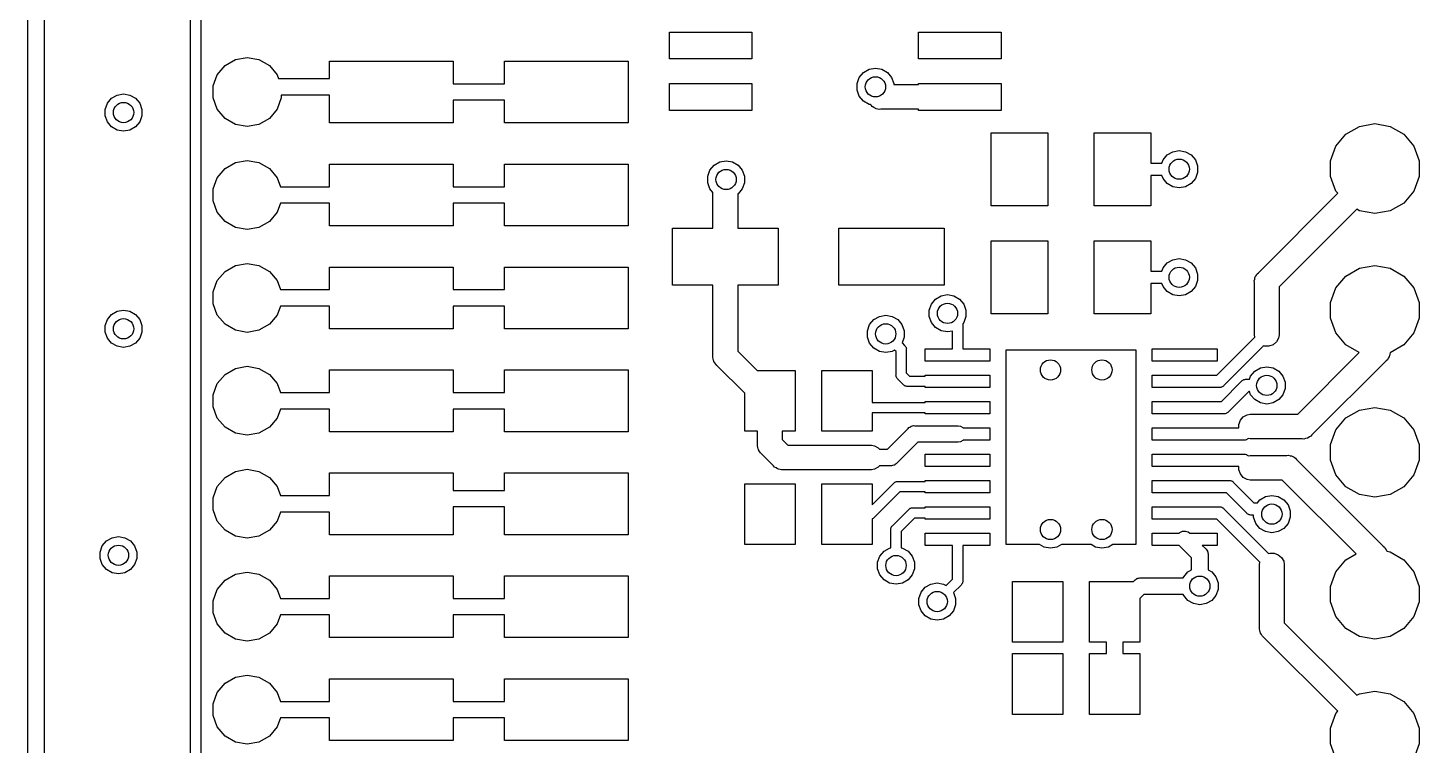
# Model space of a CAD drawing. Extents: x 109.3 to 187.7, y -145.2 to -64.7.
# Drawn here: x 148.81 to 183.12, y -112.23 to -94.53 of the extents above; entities that cross this region are included whole.
import ezdxf

# ---------------------------------------------------------------- set-up
doc = ezdxf.new("R2010")
doc.units = 0
doc.header["$MEASUREMENT"] = 0
doc.layers.add('BLACK', color=7, linetype='CONTINUOUS')

msp = doc.modelspace()

# ---------------------------------------------------------------- linework, layer by layer
at = {"layer": 'BLACK', "linetype": 'CONTINUOUS'}
for p, q in [((152.819, -121.715), (152.819, -85.3241)), ((153.073, -85.3712), (153.073, -121.762)), ((148.806, -116.451), (148.806, -91.6775)), ((149.212, -91.7528), (149.212, -116.092)), ((164.629, -95.2963), (164.629, -94.6359)), ((164.629, -94.6359), (166.661, -94.6359)), ((166.661, -94.6359), (166.661, -95.2963)), ((170.776, -95.2963), (170.776, -94.6359)), ((170.776, -94.6359), (172.808, -94.6359)), ((172.808, -94.6359), (172.808, -95.2963)), ((153.669, -95.4616), (153.925, -95.3138)), ((153.925, -95.3138), (154.216, -95.2625)), ((154.216, -95.2625), (154.507, -95.3138)), ((154.507, -95.3138), (154.763, -95.4616)), ((156.248, -95.7834), (156.248, -95.3516)), ((156.248, -95.3516), (159.296, -95.3516)), ((159.296, -95.3516), (159.296, -95.9104)), ((160.566, -95.9104), (160.566, -95.3516)), ((160.566, -95.3516), (163.614, -95.3516)), ((163.614, -95.3516), (163.614, -96.8756)), ((166.661, -95.2963), (164.629, -95.2963)), ((172.808, -95.2963), (170.776, -95.2963)), ((153.378, -95.9658), (153.479, -95.688)), ((153.479, -95.688), (153.669, -95.4616)), ((154.763, -95.4616), (154.953, -95.688)), ((154.953, -95.688), (154.988, -95.7834)), ((169.312, -95.7565), (169.414, -95.6341)), ((169.414, -95.6341), (169.553, -95.5542)), ((169.553, -95.5542), (169.71, -95.5264)), ((169.71, -95.5264), (169.867, -95.5542)), ((169.867, -95.5542), (170.006, -95.6341)), ((170.006, -95.6341), (170.109, -95.7565)), ((153.378, -96.2614), (153.378, -95.9658)), ((154.988, -95.7834), (156.248, -95.7834)), ((159.296, -95.9104), (160.566, -95.9104)), ((164.629, -96.5663), (164.629, -95.9059)), ((164.629, -95.9059), (166.661, -95.9059)), ((166.661, -95.9059), (166.661, -96.5663)), ((169.257, -95.9067), (169.312, -95.7565)), ((169.257, -96.0665), (169.257, -95.9067)), ((169.312, -96.2167), (169.257, -96.0665)), ((170.109, -95.7565), (170.163, -95.9067)), ((170.163, -95.9067), (170.163, -95.9313)), ((170.163, -95.9313), (170.776, -95.9313)), ((170.776, -95.9313), (170.776, -95.9059)), ((170.776, -95.9059), (172.808, -95.9059)), ((172.808, -95.9059), (172.808, -96.5663)), ((150.715, -96.5417), (150.77, -96.3915)), ((150.77, -96.3915), (150.872, -96.2691)), ((150.872, -96.2691), (151.011, -96.1892)), ((151.011, -96.1892), (151.168, -96.1614)), ((151.168, -96.1614), (151.325, -96.1892)), ((151.325, -96.1892), (151.464, -96.2691)), ((151.464, -96.2691), (151.567, -96.3915)), ((151.567, -96.3915), (151.621, -96.5417)), ((153.479, -96.5392), (153.378, -96.2614)), ((155.054, -96.2614), (154.953, -96.5392)), ((156.248, -96.1898), (155.054, -96.1898)), ((155.054, -96.1898), (155.054, -96.2614)), ((156.248, -96.8756), (156.248, -96.1898)), ((160.566, -96.3168), (159.296, -96.3168)), ((159.296, -96.3168), (159.296, -96.8756)), ((160.566, -96.8756), (160.566, -96.3168)), ((169.414, -96.3391), (169.312, -96.2167)), ((169.553, -96.419), (169.414, -96.3391)), ((169.591, -96.4258), (169.553, -96.419)), ((150.715, -96.7015), (150.715, -96.5417)), ((150.77, -96.8517), (150.715, -96.7015)), ((151.621, -96.7015), (151.567, -96.8517)), ((151.621, -96.5417), (151.621, -96.7015)), ((153.669, -96.7656), (153.479, -96.5392)), ((153.925, -96.9134), (153.669, -96.7656)), ((154.763, -96.7656), (154.507, -96.9134)), ((154.953, -96.5392), (154.763, -96.7656)), ((166.661, -96.5663), (164.629, -96.5663)), ((169.608, -96.4422), (169.591, -96.4258)), ((169.634, -96.4732), (169.608, -96.4422)), ((169.669, -96.4934), (169.634, -96.4732)), ((169.702, -96.5166), (169.669, -96.4934)), ((169.715, -96.5201), (169.702, -96.5166)), ((169.727, -96.5269), (169.715, -96.5201)), ((169.767, -96.5339), (169.727, -96.5269)), ((169.806, -96.5444), (169.767, -96.5339)), ((169.846, -96.5409), (169.806, -96.5444)), ((170.776, -96.5409), (169.846, -96.5409)), ((170.776, -96.5663), (170.776, -96.5409)), ((172.808, -96.5663), (170.776, -96.5663)), ((150.872, -96.9741), (150.77, -96.8517)), ((151.011, -97.054), (150.872, -96.9741)), ((151.168, -97.0818), (151.011, -97.054)), ((151.325, -97.054), (151.168, -97.0818)), ((151.464, -96.9741), (151.325, -97.054)), ((151.567, -96.8517), (151.464, -96.9741)), ((154.216, -96.9647), (153.925, -96.9134)), ((154.507, -96.9134), (154.216, -96.9647)), ((159.296, -96.8756), (156.248, -96.8756)), ((163.614, -96.8756), (160.566, -96.8756)), ((181.316, -97.154), (181.65, -96.9614)), ((181.65, -96.9614), (182.029, -96.8946)), ((182.029, -96.8946), (182.408, -96.9614)), ((182.408, -96.9614), (182.742, -97.154)), ((172.566, -98.9186), (172.566, -97.1186)), ((172.566, -97.1186), (173.966, -97.1186)), ((173.966, -97.1186), (173.966, -98.9186)), ((175.106, -98.9186), (175.106, -97.1186)), ((175.106, -97.1186), (176.506, -97.1186)), ((176.506, -97.1186), (176.506, -97.8662)), ((180.937, -97.811), (181.069, -97.4491)), ((181.069, -97.4491), (181.316, -97.154)), ((182.742, -97.154), (182.99, -97.4491)), ((182.99, -97.4491), (183.121, -97.811)), ((176.776, -97.8662), (176.805, -97.7885)), ((176.805, -97.7885), (176.907, -97.6661)), ((176.907, -97.6661), (177.046, -97.5862)), ((177.046, -97.5862), (177.203, -97.5584)), ((177.203, -97.5584), (177.36, -97.5862)), ((177.36, -97.5862), (177.499, -97.6661)), ((177.499, -97.6661), (177.602, -97.7885)), ((177.602, -97.7885), (177.656, -97.9387)), ((153.479, -98.228), (153.669, -98.0016)), ((153.669, -98.0016), (153.925, -97.8538)), ((153.925, -97.8538), (154.216, -97.8025)), ((154.216, -97.8025), (154.507, -97.8538)), ((154.507, -97.8538), (154.763, -98.0016)), ((154.763, -98.0016), (154.953, -98.228)), ((156.248, -98.4504), (156.248, -97.8916)), ((156.248, -97.8916), (159.296, -97.8916)), ((159.296, -97.8916), (159.296, -98.4504)), ((160.566, -98.4504), (160.566, -97.8916)), ((160.566, -97.8916), (163.614, -97.8916)), ((163.614, -97.8916), (163.614, -99.4156)), ((165.574, -98.1927), (165.629, -98.0425)), ((165.629, -98.0425), (165.731, -97.9201)), ((165.731, -97.9201), (165.87, -97.8402)), ((165.87, -97.8402), (166.027, -97.8124)), ((166.027, -97.8124), (166.184, -97.8402)), ((166.184, -97.8402), (166.323, -97.9201)), ((166.323, -97.9201), (166.426, -98.0425)), ((166.426, -98.0425), (166.48, -98.1927)), ((176.506, -97.8662), (176.776, -97.8662)), ((177.656, -98.0985), (177.602, -98.2487)), ((177.656, -97.9387), (177.656, -98.0985)), ((180.937, -98.1962), (180.937, -97.811)), ((183.121, -97.811), (183.121, -98.1962)), ((153.378, -98.5058), (153.479, -98.228)), ((154.953, -98.228), (155.034, -98.4504)), ((155.034, -98.4504), (156.248, -98.4504)), ((159.296, -98.4504), (160.566, -98.4504)), ((165.574, -98.3525), (165.574, -98.1927)), ((165.629, -98.5027), (165.574, -98.3525)), ((166.48, -98.3525), (166.426, -98.5027)), ((166.48, -98.1927), (166.48, -98.3525)), ((176.776, -98.171), (176.506, -98.171)), ((176.506, -98.171), (176.506, -98.9186)), ((176.805, -98.2487), (176.776, -98.171)), ((176.907, -98.3711), (176.805, -98.2487)), ((177.046, -98.451), (176.907, -98.3711)), ((177.203, -98.4788), (177.046, -98.451)), ((177.36, -98.451), (177.203, -98.4788)), ((177.499, -98.3711), (177.36, -98.451)), ((177.602, -98.2487), (177.499, -98.3711)), ((181.069, -98.5581), (180.937, -98.1962)), ((183.121, -98.1962), (182.99, -98.5581)), ((153.378, -98.8014), (153.378, -98.5058)), ((153.479, -99.0792), (153.378, -98.8014)), ((165.704, -98.593), (165.629, -98.5027)), ((165.704, -99.4776), (165.704, -98.593)), ((166.323, -98.6251), (166.314, -98.6303)), ((166.314, -98.6303), (166.314, -99.4776)), ((166.426, -98.5027), (166.323, -98.6251)), ((179.156, -100.573), (181.115, -98.6135)), ((181.115, -98.6135), (181.069, -98.5581)), ((182.99, -98.5581), (182.742, -98.8532)), ((153.669, -99.3056), (153.479, -99.0792)), ((154.953, -99.0792), (154.763, -99.3056)), ((155.034, -98.8568), (154.953, -99.0792)), ((156.248, -98.8568), (155.034, -98.8568)), ((156.248, -99.4156), (156.248, -98.8568)), ((160.566, -98.8568), (159.296, -98.8568)), ((159.296, -98.8568), (159.296, -99.4156)), ((160.566, -99.4156), (160.566, -98.8568)), ((173.966, -98.9186), (172.566, -98.9186)), ((176.506, -98.9186), (175.106, -98.9186)), ((181.583, -99.0074), (179.667, -100.924)), ((181.65, -99.0458), (181.583, -99.0074)), ((182.029, -99.1126), (181.65, -99.0458)), ((182.408, -99.0458), (182.029, -99.1126)), ((182.742, -98.8532), (182.408, -99.0458)), ((153.925, -99.4534), (153.669, -99.3056)), ((154.216, -99.5047), (153.925, -99.4534)), ((154.507, -99.4534), (154.216, -99.5047)), ((154.763, -99.3056), (154.507, -99.4534)), ((159.296, -99.4156), (156.248, -99.4156)), ((163.614, -99.4156), (160.566, -99.4156)), ((164.709, -100.878), (164.709, -99.4776)), ((164.709, -99.4776), (165.704, -99.4776)), ((166.314, -99.4776), (167.309, -99.4776)), ((167.309, -99.4776), (167.309, -100.878)), ((168.809, -100.878), (168.809, -99.4776)), ((168.809, -99.4776), (171.409, -99.4776)), ((171.409, -99.4776), (171.409, -100.878)), ((172.566, -101.586), (172.566, -99.7856)), ((172.566, -99.7856), (173.966, -99.7856)), ((173.966, -99.7856), (173.966, -101.586)), ((175.106, -101.586), (175.106, -99.7856)), ((175.106, -99.7856), (176.506, -99.7856)), ((176.506, -99.7856), (176.506, -100.533)), ((153.479, -100.768), (153.669, -100.542)), ((153.669, -100.542), (153.925, -100.394)), ((153.925, -100.394), (154.216, -100.342)), ((154.216, -100.342), (154.507, -100.394)), ((154.507, -100.394), (154.763, -100.542)), ((154.763, -100.542), (154.953, -100.768)), ((156.248, -100.99), (156.248, -100.432)), ((156.248, -100.432), (159.296, -100.432)), ((159.296, -100.432), (159.296, -100.99)), ((160.566, -100.99), (160.566, -100.432)), ((160.566, -100.432), (163.614, -100.432)), ((163.614, -100.432), (163.614, -101.956)), ((176.506, -100.533), (176.776, -100.533)), ((176.776, -100.533), (176.805, -100.456)), ((176.805, -100.456), (176.907, -100.333)), ((176.907, -100.333), (177.046, -100.253)), ((177.046, -100.253), (177.203, -100.225)), ((177.203, -100.225), (177.36, -100.253)), ((177.36, -100.253), (177.499, -100.333)), ((177.499, -100.333), (177.602, -100.456)), ((177.602, -100.456), (177.656, -100.606)), ((181.316, -100.654), (181.65, -100.461)), ((181.65, -100.461), (182.029, -100.395)), ((182.029, -100.395), (182.408, -100.461)), ((182.408, -100.461), (182.742, -100.654)), ((153.378, -101.046), (153.479, -100.768)), ((154.953, -100.768), (155.034, -100.99)), ((165.704, -100.878), (164.709, -100.878)), ((165.704, -102.62), (165.704, -100.878)), ((167.309, -100.878), (166.314, -100.878)), ((166.314, -100.878), (166.314, -102.507)), ((171.409, -100.878), (168.809, -100.878)), ((176.776, -100.838), (176.506, -100.838)), ((176.506, -100.838), (176.506, -101.586)), ((176.805, -100.916), (176.776, -100.838)), ((177.656, -100.766), (177.602, -100.916)), ((177.656, -100.606), (177.656, -100.766)), ((179.054, -100.771), (179.064, -100.732)), ((179.057, -100.811), (179.054, -100.771)), ((179.057, -102.109), (179.057, -100.811)), ((179.064, -100.732), (179.071, -100.692)), ((179.071, -100.692), (179.078, -100.68)), ((179.078, -100.68), (179.082, -100.667)), ((179.082, -100.667), (179.105, -100.634)), ((179.105, -100.634), (179.125, -100.599)), ((179.125, -100.599), (179.156, -100.573)), ((181.069, -100.949), (181.316, -100.654)), ((182.742, -100.654), (182.99, -100.949)), ((153.378, -101.341), (153.378, -101.046)), ((155.034, -100.99), (156.248, -100.99)), ((159.296, -100.99), (160.566, -100.99)), ((171.09, -101.345), (171.192, -101.222)), ((171.192, -101.222), (171.331, -101.142)), ((171.331, -101.142), (171.488, -101.114)), ((171.488, -101.114), (171.645, -101.142)), ((171.645, -101.142), (171.784, -101.222)), ((171.784, -101.222), (171.887, -101.345)), ((176.907, -101.038), (176.805, -100.916)), ((177.046, -101.118), (176.907, -101.038)), ((177.203, -101.146), (177.046, -101.118)), ((177.36, -101.118), (177.203, -101.146)), ((177.499, -101.038), (177.36, -101.118)), ((177.602, -100.916), (177.499, -101.038)), ((179.667, -100.924), (179.667, -102.109)), ((180.937, -101.311), (181.069, -100.949)), ((182.99, -100.949), (183.121, -101.311)), ((150.872, -101.603), (151.011, -101.523)), ((151.011, -101.523), (151.168, -101.495)), ((151.168, -101.495), (151.325, -101.523)), ((151.325, -101.523), (151.464, -101.603)), ((153.479, -101.619), (153.378, -101.341)), ((155.034, -101.397), (154.953, -101.619)), ((156.248, -101.397), (155.034, -101.397)), ((156.248, -101.956), (156.248, -101.397)), ((160.566, -101.397), (159.296, -101.397)), ((159.296, -101.397), (159.296, -101.956)), ((160.566, -101.956), (160.566, -101.397)), ((171.035, -101.495), (171.09, -101.345)), ((171.035, -101.655), (171.035, -101.495)), ((171.887, -101.345), (171.941, -101.495)), ((171.941, -101.495), (171.941, -101.655)), ((180.937, -101.696), (180.937, -101.311)), ((183.121, -101.311), (183.121, -101.696)), ((150.715, -101.876), (150.77, -101.726)), ((150.715, -102.036), (150.715, -101.876)), ((150.77, -101.726), (150.872, -101.603)), ((151.464, -101.603), (151.567, -101.726)), ((151.567, -101.726), (151.621, -101.876)), ((151.621, -101.876), (151.621, -102.036)), ((153.669, -101.846), (153.479, -101.619)), ((153.925, -101.993), (153.669, -101.846)), ((154.763, -101.846), (154.507, -101.993)), ((154.953, -101.619), (154.763, -101.846)), ((169.511, -102.003), (169.566, -101.853)), ((169.566, -101.853), (169.668, -101.73)), ((169.668, -101.73), (169.807, -101.65)), ((169.807, -101.65), (169.964, -101.622)), ((169.964, -101.622), (170.121, -101.65)), ((170.121, -101.65), (170.26, -101.73)), ((170.26, -101.73), (170.363, -101.853)), ((170.363, -101.853), (170.417, -102.003)), ((171.09, -101.805), (171.035, -101.655)), ((171.192, -101.927), (171.09, -101.805)), ((171.887, -101.805), (171.863, -101.833)), ((171.863, -101.833), (171.863, -102.452)), ((171.941, -101.655), (171.887, -101.805)), ((173.966, -101.586), (172.566, -101.586)), ((176.506, -101.586), (175.106, -101.586)), ((181.069, -102.058), (180.937, -101.696)), ((183.121, -101.696), (182.99, -102.058)), ((150.77, -102.186), (150.715, -102.036)), ((150.872, -102.308), (150.77, -102.186)), ((151.567, -102.186), (151.464, -102.308)), ((151.621, -102.036), (151.567, -102.186)), ((154.216, -102.045), (153.925, -101.993)), ((154.507, -101.993), (154.216, -102.045)), ((159.296, -101.956), (156.248, -101.956)), ((163.614, -101.956), (160.566, -101.956)), ((169.511, -102.163), (169.511, -102.003)), ((169.566, -102.313), (169.511, -102.163)), ((170.417, -102.163), (170.366, -102.305)), ((170.417, -102.003), (170.417, -102.163)), ((171.331, -102.007), (171.192, -101.927)), ((171.488, -102.035), (171.331, -102.007)), ((171.609, -102.013), (171.488, -102.035)), ((171.609, -102.452), (171.609, -102.013)), ((178.13, -103.099), (179.067, -102.162)), ((179.067, -102.162), (179.057, -102.109)), ((179.653, -102.188), (179.599, -102.282)), ((179.667, -102.109), (179.653, -102.188)), ((181.316, -102.353), (181.069, -102.058)), ((182.99, -102.058), (182.742, -102.353)), ((151.011, -102.388), (150.872, -102.308)), ((151.168, -102.416), (151.011, -102.388)), ((151.325, -102.388), (151.168, -102.416)), ((151.464, -102.308), (151.325, -102.388)), ((166.314, -102.507), (166.79, -102.984)), ((169.668, -102.435), (169.566, -102.313)), ((169.807, -102.515), (169.668, -102.435)), ((169.964, -102.543), (169.807, -102.515)), ((170.121, -102.515), (169.964, -102.543)), ((170.182, -102.48), (170.121, -102.515)), ((170.218, -102.516), (170.182, -102.48)), ((170.218, -103.093), (170.218, -102.516)), ((170.366, -102.305), (170.431, -102.37)), ((170.431, -102.37), (170.444, -102.381)), ((170.444, -102.381), (170.452, -102.395)), ((170.452, -102.395), (170.462, -102.409)), ((170.462, -102.409), (170.463, -102.415)), ((170.463, -102.415), (170.466, -102.419)), ((170.466, -102.419), (170.469, -102.436)), ((170.469, -102.436), (170.474, -102.452)), ((170.474, -102.452), (170.472, -102.469)), ((170.472, -102.469), (170.472, -103.046)), ((170.936, -102.752), (170.936, -102.452)), ((170.936, -102.452), (171.609, -102.452)), ((171.863, -102.452), (172.536, -102.452)), ((172.536, -102.452), (172.536, -102.752)), ((172.936, -107.277), (172.936, -102.477)), ((172.936, -102.477), (176.136, -102.477)), ((176.136, -102.477), (176.136, -107.277)), ((176.536, -102.752), (176.536, -102.452)), ((176.536, -102.452), (178.136, -102.452)), ((178.136, -102.452), (178.136, -102.752)), ((179.282, -102.378), (178.306, -103.355)), ((179.308, -102.387), (179.282, -102.378)), ((179.416, -102.387), (179.308, -102.387)), ((179.517, -102.351), (179.416, -102.387)), ((179.599, -102.282), (179.517, -102.351)), ((180.125, -104.064), (181.645, -102.543)), ((181.645, -102.543), (181.316, -102.353)), ((182.398, -102.586), (182.391, -102.625)), ((182.408, -102.547), (182.398, -102.586)), ((182.742, -102.353), (182.408, -102.546)), ((182.408, -102.546), (182.408, -102.546)), ((182.408, -102.546), (182.408, -102.547)), ((153.669, -103.082), (153.925, -102.934)), ((153.925, -102.934), (154.216, -102.882)), ((154.216, -102.882), (154.507, -102.934)), ((154.507, -102.934), (154.763, -103.082)), ((165.701, -102.661), (165.704, -102.62)), ((165.711, -102.7), (165.701, -102.661)), ((165.718, -102.739), (165.711, -102.7)), ((165.725, -102.751), (165.718, -102.739)), ((165.729, -102.764), (165.725, -102.751)), ((165.752, -102.798), (165.729, -102.764)), ((165.772, -102.833), (165.752, -102.798)), ((165.803, -102.859), (165.772, -102.833)), ((166.489, -103.545), (165.803, -102.859)), ((172.536, -102.752), (170.936, -102.752)), ((178.136, -102.752), (176.536, -102.752)), ((179.066, -103), (179.205, -102.92)), ((179.205, -102.92), (179.362, -102.892)), ((179.362, -102.892), (179.519, -102.92)), ((179.519, -102.92), (179.658, -103)), ((182.306, -102.745), (180.476, -104.575)), ((182.337, -102.719), (182.306, -102.745)), ((182.357, -102.684), (182.337, -102.719)), ((182.381, -102.65), (182.357, -102.684)), ((182.384, -102.637), (182.381, -102.65)), ((182.391, -102.625), (182.384, -102.637)), ((153.479, -103.308), (153.669, -103.082)), ((154.763, -103.082), (154.953, -103.308)), ((156.248, -103.53), (156.248, -102.972)), ((156.248, -102.972), (159.296, -102.972)), ((159.296, -102.972), (159.296, -103.53)), ((160.566, -103.53), (160.566, -102.972)), ((160.566, -102.972), (163.614, -102.972)), ((163.614, -102.972), (163.614, -104.496)), ((166.79, -102.984), (167.729, -102.984)), ((167.729, -102.984), (167.729, -104.484)), ((168.389, -104.484), (168.389, -102.984)), ((168.389, -102.984), (169.629, -102.984)), ((169.629, -102.984), (169.629, -103.775)), ((170.217, -103.11), (170.218, -103.093)), ((170.221, -103.126), (170.217, -103.11)), ((170.224, -103.143), (170.221, -103.126)), ((170.227, -103.148), (170.224, -103.143)), ((170.228, -103.153), (170.227, -103.148)), ((170.238, -103.167), (170.228, -103.153)), ((170.246, -103.181), (170.238, -103.167)), ((170.259, -103.192), (170.246, -103.181)), ((170.404, -103.337), (170.259, -103.192)), ((170.472, -103.046), (170.551, -103.125)), ((170.551, -103.125), (170.936, -103.125)), ((170.936, -103.125), (170.936, -103.102)), ((170.936, -103.102), (172.536, -103.102)), ((172.536, -103.102), (172.536, -103.402)), ((176.536, -103.402), (176.536, -103.102)), ((176.536, -103.102), (177.309, -103.102)), ((177.309, -103.102), (177.323, -103.099)), ((177.323, -103.099), (178.13, -103.099)), ((178.242, -103.749), (178.742, -103.25)), ((178.742, -103.25), (178.755, -103.234)), ((178.755, -103.234), (178.772, -103.224)), ((178.772, -103.224), (178.789, -103.212)), ((178.789, -103.212), (178.795, -103.211)), ((178.795, -103.211), (178.801, -103.207)), ((178.801, -103.207), (178.821, -103.204)), ((178.821, -103.204), (178.841, -103.198)), ((178.841, -103.198), (178.861, -103.2)), ((178.861, -103.2), (178.935, -103.2)), ((178.935, -103.2), (178.964, -103.123)), ((178.964, -103.123), (179.066, -103)), ((179.658, -103), (179.761, -103.123)), ((179.761, -103.123), (179.815, -103.273)), ((179.815, -103.273), (179.815, -103.433)), ((153.378, -103.586), (153.479, -103.308)), ((153.378, -103.881), (153.378, -103.586)), ((154.953, -103.308), (155.034, -103.53)), ((155.034, -103.53), (156.248, -103.53)), ((159.296, -103.53), (160.566, -103.53)), ((166.489, -104.484), (166.489, -103.545)), ((170.415, -103.35), (170.404, -103.337)), ((170.43, -103.359), (170.415, -103.35)), ((170.444, -103.368), (170.43, -103.359)), ((170.449, -103.37), (170.444, -103.368)), ((170.454, -103.373), (170.449, -103.37)), ((170.471, -103.376), (170.454, -103.373)), ((170.487, -103.38), (170.471, -103.376)), ((170.504, -103.379), (170.487, -103.38)), ((170.936, -103.379), (170.504, -103.379)), ((170.936, -103.402), (170.936, -103.379)), ((172.536, -103.402), (170.936, -103.402)), ((177.309, -103.402), (176.536, -103.402)), ((177.323, -103.404), (177.309, -103.402)), ((178.186, -103.404), (177.323, -103.404)), ((178.207, -103.406), (178.186, -103.404)), ((178.226, -103.401), (178.207, -103.406)), ((178.246, -103.397), (178.226, -103.401)), ((178.252, -103.394), (178.246, -103.397)), ((178.258, -103.392), (178.252, -103.394)), ((178.275, -103.38), (178.258, -103.392)), ((178.293, -103.37), (178.275, -103.38)), ((178.306, -103.355), (178.293, -103.37)), ((178.917, -103.505), (178.418, -104.005)), ((178.935, -103.505), (178.917, -103.505)), ((178.964, -103.583), (178.935, -103.505)), ((179.066, -103.705), (178.964, -103.583)), ((179.761, -103.583), (179.658, -103.705)), ((179.815, -103.433), (179.761, -103.583)), ((153.479, -104.159), (153.378, -103.881)), ((155.034, -103.937), (154.953, -104.159)), ((156.248, -103.937), (155.034, -103.937)), ((156.248, -104.496), (156.248, -103.937)), ((160.566, -103.937), (159.296, -103.937)), ((159.296, -103.937), (159.296, -104.496)), ((160.566, -104.496), (160.566, -103.937)), ((169.629, -103.775), (170.936, -103.775)), ((170.936, -103.775), (170.936, -103.752)), ((170.936, -103.752), (172.536, -103.752)), ((172.536, -103.752), (172.536, -104.052)), ((176.536, -104.052), (176.536, -103.752)), ((176.536, -103.752), (177.309, -103.752)), ((177.309, -103.752), (177.323, -103.749)), ((177.323, -103.749), (178.242, -103.749)), ((179.205, -103.785), (179.066, -103.705)), ((179.362, -103.813), (179.205, -103.785)), ((179.519, -103.785), (179.362, -103.813)), ((179.658, -103.705), (179.519, -103.785)), ((181.316, -104.154), (181.65, -103.961)), ((181.65, -103.961), (182.029, -103.895)), ((182.029, -103.895), (182.408, -103.961)), ((182.408, -103.961), (182.742, -104.154)), ((153.669, -104.386), (153.479, -104.159)), ((154.953, -104.159), (154.763, -104.386)), ((170.936, -104.029), (169.629, -104.029)), ((169.629, -104.029), (169.629, -104.484)), ((170.936, -104.052), (170.936, -104.029)), ((172.536, -104.052), (170.936, -104.052)), ((177.309, -104.052), (176.536, -104.052)), ((177.323, -104.054), (177.309, -104.052)), ((178.298, -104.054), (177.323, -104.054)), ((178.319, -104.056), (178.298, -104.054)), ((178.338, -104.051), (178.319, -104.056)), ((178.358, -104.047), (178.338, -104.051)), ((178.364, -104.044), (178.358, -104.047)), ((178.37, -104.042), (178.364, -104.044)), ((178.387, -104.03), (178.37, -104.042)), ((178.405, -104.02), (178.387, -104.03)), ((178.418, -104.005), (178.405, -104.02)), ((178.676, -104.315), (178.713, -104.214)), ((178.676, -104.399), (178.676, -104.315)), ((178.713, -104.214), (178.782, -104.132)), ((178.782, -104.132), (178.875, -104.078)), ((178.875, -104.078), (178.954, -104.064)), ((178.954, -104.064), (180.125, -104.064)), ((181.069, -104.449), (181.316, -104.154)), ((182.742, -104.154), (182.99, -104.449)), ((153.925, -104.533), (153.669, -104.386)), ((154.216, -104.585), (153.925, -104.533)), ((154.507, -104.533), (154.216, -104.585)), ((154.763, -104.386), (154.507, -104.533)), ((159.296, -104.496), (156.248, -104.496)), ((163.614, -104.496), (160.566, -104.496)), ((166.804, -104.484), (166.489, -104.484)), ((166.804, -104.802), (166.804, -104.484)), ((167.729, -104.484), (167.414, -104.484)), ((167.414, -104.484), (167.414, -104.689)), ((169.629, -104.484), (168.389, -104.484)), ((170.007, -104.927), (170.52, -104.414)), ((170.52, -104.414), (170.537, -104.394)), ((170.537, -104.394), (170.561, -104.38)), ((170.561, -104.38), (170.583, -104.365)), ((170.583, -104.365), (170.592, -104.362)), ((170.592, -104.362), (170.6, -104.358)), ((170.6, -104.358), (170.626, -104.353)), ((170.626, -104.353), (170.652, -104.346)), ((170.652, -104.346), (170.679, -104.348)), ((170.679, -104.348), (171.754, -104.348)), ((171.754, -104.348), (171.807, -104.358)), ((171.807, -104.358), (171.869, -104.394)), ((171.869, -104.394), (171.875, -104.402)), ((171.875, -104.402), (172.536, -104.402)), ((172.536, -104.402), (172.536, -104.702)), ((176.536, -104.702), (176.536, -104.402)), ((176.536, -104.402), (177.309, -104.402)), ((177.309, -104.402), (177.323, -104.399)), ((177.323, -104.399), (178.676, -104.399)), ((180.357, -104.659), (180.317, -104.666)), ((180.369, -104.653), (180.357, -104.659)), ((180.382, -104.649), (180.369, -104.653)), ((180.415, -104.626), (180.382, -104.649)), ((180.45, -104.606), (180.415, -104.626)), ((180.476, -104.575), (180.45, -104.606)), ((180.937, -104.811), (181.069, -104.449)), ((182.99, -104.449), (183.121, -104.811)), ((166.801, -104.843), (166.804, -104.802)), ((166.811, -104.882), (166.801, -104.843)), ((166.818, -104.921), (166.811, -104.882)), ((166.825, -104.933), (166.818, -104.921)), ((166.829, -104.946), (166.825, -104.933)), ((166.852, -104.98), (166.829, -104.946)), ((166.872, -105.015), (166.852, -104.98)), ((167.414, -104.689), (167.55, -104.826)), ((167.55, -104.826), (169.61, -104.826)), ((169.61, -104.826), (169.689, -104.84)), ((169.689, -104.84), (169.782, -104.894)), ((169.782, -104.894), (169.81, -104.927)), ((169.81, -104.927), (170.007, -104.927)), ((170.754, -104.755), (170.241, -105.268)), ((171.754, -104.755), (170.754, -104.755)), ((171.807, -104.745), (171.754, -104.755)), ((171.869, -104.71), (171.807, -104.745)), ((171.875, -104.702), (171.869, -104.71)), ((172.536, -104.702), (171.875, -104.702)), ((177.309, -104.702), (176.536, -104.702)), ((177.323, -104.704), (177.309, -104.702)), ((178.791, -104.704), (177.323, -104.704)), ((178.812, -104.706), (178.791, -104.704)), ((178.831, -104.701), (178.812, -104.706)), ((178.851, -104.697), (178.831, -104.701)), ((178.857, -104.694), (178.851, -104.697)), ((178.863, -104.692), (178.857, -104.694)), ((178.88, -104.68), (178.863, -104.692)), ((178.898, -104.67), (178.88, -104.68)), ((178.903, -104.664), (178.898, -104.67)), ((178.954, -104.673), (178.903, -104.664)), ((180.238, -104.673), (178.954, -104.673)), ((180.278, -104.677), (180.238, -104.673)), ((180.317, -104.666), (180.278, -104.677)), ((180.937, -105.196), (180.937, -104.811)), ((183.121, -104.811), (183.121, -105.196)), ((166.903, -105.041), (166.872, -105.015)), ((167.199, -105.337), (166.903, -105.041)), ((167.225, -105.368), (167.199, -105.337)), ((169.81, -105.334), (169.782, -105.368)), ((170.082, -105.334), (169.81, -105.334)), ((170.109, -105.336), (170.082, -105.334)), ((170.135, -105.329), (170.109, -105.336)), ((170.162, -105.324), (170.135, -105.329)), ((170.17, -105.32), (170.162, -105.324)), ((170.178, -105.318), (170.17, -105.32)), ((170.2, -105.302), (170.178, -105.318)), ((170.224, -105.289), (170.2, -105.302)), ((170.241, -105.268), (170.224, -105.289)), ((170.936, -105.352), (170.936, -105.052)), ((170.936, -105.052), (172.536, -105.052)), ((172.536, -105.052), (172.536, -105.352)), ((176.536, -105.352), (176.536, -105.052)), ((176.536, -105.052), (177.309, -105.052)), ((177.309, -105.052), (177.323, -105.049)), ((177.323, -105.049), (178.791, -105.049)), ((178.791, -105.049), (178.812, -105.047)), ((178.812, -105.047), (178.831, -105.053)), ((178.831, -105.053), (178.851, -105.056)), ((178.851, -105.056), (178.857, -105.06)), ((178.857, -105.06), (178.863, -105.061)), ((178.863, -105.061), (178.88, -105.073)), ((178.88, -105.073), (178.898, -105.083)), ((178.898, -105.083), (178.903, -105.089)), ((178.903, -105.089), (178.954, -105.08)), ((178.954, -105.08), (179.857, -105.08)), ((179.857, -105.08), (179.897, -105.076)), ((179.897, -105.076), (179.936, -105.087)), ((179.936, -105.087), (179.976, -105.094)), ((179.976, -105.094), (179.988, -105.101)), ((179.988, -105.101), (180.001, -105.104)), ((180.001, -105.104), (180.034, -105.127)), ((180.034, -105.127), (180.069, -105.148)), ((180.069, -105.148), (180.095, -105.178)), ((180.095, -105.178), (182.235, -107.319)), ((181.069, -105.558), (180.937, -105.196)), ((183.121, -105.196), (182.99, -105.558)), ((153.479, -105.848), (153.669, -105.622)), ((153.669, -105.622), (153.925, -105.474)), ((153.925, -105.474), (154.216, -105.422)), ((154.216, -105.422), (154.507, -105.474)), ((154.507, -105.474), (154.763, -105.622)), ((154.763, -105.622), (154.953, -105.848)), ((156.248, -106.07), (156.248, -105.512)), ((156.248, -105.512), (159.296, -105.512)), ((159.296, -105.512), (159.296, -105.943)), ((160.566, -105.943), (160.566, -105.512)), ((160.566, -105.512), (163.614, -105.512)), ((163.614, -105.512), (163.614, -107.036)), ((167.26, -105.388), (167.225, -105.368)), ((167.293, -105.411), (167.26, -105.388)), ((167.306, -105.415), (167.293, -105.411)), ((167.318, -105.421), (167.306, -105.415)), ((167.358, -105.428), (167.318, -105.421)), ((167.397, -105.439), (167.358, -105.428)), ((167.437, -105.435), (167.397, -105.439)), ((169.61, -105.435), (167.437, -105.435)), ((169.689, -105.421), (169.61, -105.435)), ((169.782, -105.368), (169.689, -105.421)), ((172.536, -105.352), (170.936, -105.352)), ((177.309, -105.352), (176.536, -105.352)), ((177.323, -105.354), (177.309, -105.352)), ((178.676, -105.354), (177.323, -105.354)), ((178.676, -105.438), (178.676, -105.354)), ((178.713, -105.539), (178.676, -105.438)), ((178.782, -105.622), (178.713, -105.539)), ((178.875, -105.675), (178.782, -105.622)), ((178.954, -105.689), (178.875, -105.675)), ((179.744, -105.689), (178.954, -105.689)), ((181.565, -107.51), (179.744, -105.689)), ((181.316, -105.853), (181.069, -105.558)), ((182.99, -105.558), (182.742, -105.853)), ((153.378, -106.126), (153.479, -105.848)), ((154.953, -105.848), (155.034, -106.07)), ((159.296, -105.943), (160.566, -105.943)), ((166.489, -107.278), (166.489, -105.778)), ((166.489, -105.778), (167.729, -105.778)), ((167.729, -105.778), (167.729, -107.278)), ((168.389, -107.278), (168.389, -105.778)), ((168.389, -105.778), (169.629, -105.778)), ((169.629, -106.302), (170.165, -105.766)), ((169.629, -105.778), (169.629, -106.302)), ((170.312, -105.979), (169.677, -106.613)), ((170.165, -105.766), (170.176, -105.753)), ((170.176, -105.753), (170.191, -105.744)), ((170.191, -105.744), (170.205, -105.735)), ((170.205, -105.735), (170.21, -105.733)), ((170.21, -105.733), (170.215, -105.73)), ((170.215, -105.73), (170.232, -105.727)), ((170.232, -105.727), (170.248, -105.723)), ((170.248, -105.723), (170.265, -105.725)), ((170.265, -105.725), (170.936, -105.725)), ((170.936, -105.979), (170.312, -105.979)), ((170.936, -105.725), (170.936, -105.702)), ((170.936, -105.702), (172.536, -105.702)), ((170.936, -106.002), (170.936, -105.979)), ((172.536, -106.002), (170.936, -106.002)), ((172.536, -105.702), (172.536, -106.002)), ((176.536, -106.002), (176.536, -105.702)), ((176.536, -105.702), (177.309, -105.702)), ((177.309, -106.002), (176.536, -106.002)), ((177.309, -105.702), (177.323, -105.699)), ((177.323, -106.004), (177.309, -106.002)), ((177.323, -105.699), (178.425, -105.699)), ((178.369, -106.004), (177.323, -106.004)), ((178.869, -106.504), (178.369, -106.004)), ((178.425, -105.699), (178.446, -105.697)), ((178.446, -105.697), (178.465, -105.703)), ((178.465, -105.703), (178.485, -105.706)), ((178.485, -105.706), (178.491, -105.71)), ((178.491, -105.71), (178.498, -105.711)), ((178.498, -105.711), (178.514, -105.723)), ((178.514, -105.723), (178.532, -105.733)), ((178.532, -105.733), (178.545, -105.749)), ((178.545, -105.749), (179.044, -106.248)), ((181.65, -106.046), (181.316, -105.853)), ((182.742, -105.853), (182.408, -106.046)), ((153.378, -106.421), (153.378, -106.126)), ((155.034, -106.07), (156.248, -106.07)), ((160.566, -106.35), (159.296, -106.35)), ((159.296, -106.35), (159.296, -107.036)), ((160.566, -107.036), (160.566, -106.35)), ((170.598, -106.377), (170.614, -106.373)), ((170.614, -106.373), (170.631, -106.375)), ((170.631, -106.375), (170.936, -106.375)), ((170.936, -106.375), (170.936, -106.352)), ((170.936, -106.352), (172.536, -106.352)), ((172.536, -106.352), (172.536, -106.652)), ((176.536, -106.652), (176.536, -106.352)), ((176.536, -106.352), (177.309, -106.352)), ((177.309, -106.352), (177.323, -106.349)), ((177.323, -106.349), (178.186, -106.349)), ((178.186, -106.349), (178.207, -106.347)), ((178.207, -106.347), (178.226, -106.353)), ((178.226, -106.353), (178.246, -106.356)), ((178.246, -106.356), (178.252, -106.36)), ((178.252, -106.36), (178.258, -106.361)), ((178.258, -106.361), (178.275, -106.373)), ((178.275, -106.373), (178.293, -106.383)), ((179.044, -106.248), (179.132, -106.248)), ((179.132, -106.248), (179.193, -106.175)), ((179.193, -106.175), (179.332, -106.095)), ((179.332, -106.095), (179.489, -106.067)), ((179.489, -106.067), (179.646, -106.095)), ((179.646, -106.095), (179.785, -106.175)), ((179.785, -106.175), (179.888, -106.298)), ((179.888, -106.298), (179.942, -106.448)), ((182.029, -106.113), (181.65, -106.046)), ((182.408, -106.046), (182.029, -106.113)), ((153.479, -106.699), (153.378, -106.421)), ((153.669, -106.926), (153.479, -106.699)), ((154.953, -106.699), (154.763, -106.926)), ((155.034, -106.477), (154.953, -106.699)), ((156.248, -106.477), (155.034, -106.477)), ((156.248, -107.036), (156.248, -106.477)), ((169.632, -106.646), (169.629, -106.648)), ((169.629, -106.648), (169.629, -107.278)), ((169.638, -106.644), (169.632, -106.646)), ((169.651, -106.635), (169.638, -106.644)), ((169.666, -106.626), (169.651, -106.635)), ((169.677, -106.613), (169.666, -106.626)), ((170.132, -106.815), (170.531, -106.416)), ((170.678, -106.629), (170.345, -106.961)), ((170.531, -106.416), (170.542, -106.403)), ((170.542, -106.403), (170.557, -106.394)), ((170.557, -106.394), (170.571, -106.385)), ((170.571, -106.385), (170.576, -106.383)), ((170.576, -106.383), (170.581, -106.38)), ((170.581, -106.38), (170.598, -106.377)), ((170.936, -106.629), (170.678, -106.629)), ((170.936, -106.652), (170.936, -106.629)), ((172.536, -106.652), (170.936, -106.652)), ((177.309, -106.652), (176.536, -106.652)), ((177.323, -106.654), (177.309, -106.652)), ((178.13, -106.654), (177.323, -106.654)), ((179.194, -107.718), (178.13, -106.654)), ((178.293, -106.383), (178.306, -106.399)), ((178.306, -106.399), (179.409, -107.502)), ((178.882, -106.519), (178.869, -106.504)), ((178.899, -106.529), (178.882, -106.519)), ((178.916, -106.541), (178.899, -106.529)), ((178.922, -106.543), (178.916, -106.541)), ((178.928, -106.546), (178.922, -106.543)), ((178.948, -106.55), (178.928, -106.546)), ((178.968, -106.555), (178.948, -106.55)), ((178.988, -106.553), (178.968, -106.555)), ((179.036, -106.553), (178.988, -106.553)), ((179.036, -106.608), (179.036, -106.553)), ((179.091, -106.758), (179.036, -106.608)), ((179.942, -106.608), (179.888, -106.758)), ((179.942, -106.448), (179.942, -106.608)), ((153.925, -107.073), (153.669, -106.926)), ((154.763, -106.926), (154.507, -107.073)), ((159.296, -107.036), (156.248, -107.036)), ((163.614, -107.036), (160.566, -107.036)), ((170.09, -106.897), (170.094, -106.881)), ((170.091, -106.914), (170.09, -106.897)), ((170.091, -107.36), (170.091, -106.914)), ((170.094, -106.881), (170.097, -106.864)), ((170.097, -106.864), (170.1, -106.86)), ((170.1, -106.86), (170.101, -106.854)), ((170.101, -106.854), (170.111, -106.84)), ((170.111, -106.84), (170.119, -106.826)), ((170.119, -106.826), (170.132, -106.815)), ((170.345, -106.961), (170.345, -107.36)), ((170.936, -107.302), (170.936, -107.002)), ((170.936, -107.002), (172.536, -107.002)), ((172.536, -107.002), (172.536, -107.302)), ((176.536, -107.302), (176.536, -107.002)), ((176.536, -107.002), (177.199, -107.002)), ((177.199, -107.002), (177.218, -106.983)), ((177.218, -106.983), (177.283, -106.952)), ((177.283, -106.952), (177.354, -106.946)), ((177.354, -106.946), (177.423, -106.965)), ((177.423, -106.965), (177.467, -106.995)), ((177.467, -106.995), (177.473, -107.002)), ((177.473, -107.002), (178.136, -107.002)), ((178.136, -107.002), (178.136, -107.302)), ((179.193, -106.88), (179.091, -106.758)), ((179.332, -106.96), (179.193, -106.88)), ((179.489, -106.988), (179.332, -106.96)), ((179.646, -106.96), (179.489, -106.988)), ((179.785, -106.88), (179.646, -106.96)), ((179.888, -106.758), (179.785, -106.88)), ((150.588, -107.464), (150.643, -107.314)), ((150.643, -107.314), (150.745, -107.191)), ((150.745, -107.191), (150.884, -107.111)), ((150.884, -107.111), (151.041, -107.083)), ((151.041, -107.083), (151.198, -107.111)), ((151.198, -107.111), (151.337, -107.191)), ((151.337, -107.191), (151.44, -107.314)), ((151.44, -107.314), (151.494, -107.464)), ((154.216, -107.125), (153.925, -107.073)), ((154.507, -107.073), (154.216, -107.125)), ((167.729, -107.278), (166.489, -107.278)), ((169.629, -107.278), (168.389, -107.278)), ((169.922, -107.445), (170.061, -107.365)), ((170.061, -107.365), (170.091, -107.36)), ((170.345, -107.36), (170.375, -107.365)), ((170.375, -107.365), (170.514, -107.445)), ((171.609, -107.302), (170.936, -107.302)), ((171.609, -108.132), (171.609, -107.302)), ((172.536, -107.302), (171.863, -107.302)), ((171.863, -107.302), (171.863, -108.179)), ((173.759, -107.277), (172.936, -107.277)), ((173.871, -107.341), (173.759, -107.277)), ((174.028, -107.369), (173.871, -107.341)), ((174.185, -107.341), (174.028, -107.369)), ((174.297, -107.277), (174.185, -107.341)), ((175.029, -107.277), (174.297, -107.277)), ((175.141, -107.341), (175.029, -107.277)), ((175.298, -107.369), (175.141, -107.341)), ((175.455, -107.341), (175.298, -107.369)), ((175.567, -107.277), (175.455, -107.341)), ((176.136, -107.277), (175.567, -107.277)), ((177.199, -107.302), (176.536, -107.302)), ((177.508, -107.611), (177.199, -107.302)), ((178.136, -107.302), (177.773, -107.302)), ((177.773, -107.302), (177.849, -107.377)), ((177.849, -107.377), (177.869, -107.394)), ((177.869, -107.394), (177.883, -107.417)), ((182.235, -107.319), (182.266, -107.345)), ((182.266, -107.345), (182.286, -107.38)), ((182.286, -107.38), (182.31, -107.413)), ((150.588, -107.624), (150.588, -107.464)), ((150.643, -107.774), (150.588, -107.624)), ((151.494, -107.624), (151.44, -107.774)), ((151.494, -107.464), (151.494, -107.624)), ((169.765, -107.718), (169.82, -107.568)), ((169.765, -107.878), (169.765, -107.718)), ((169.82, -107.568), (169.922, -107.445)), ((170.514, -107.445), (170.617, -107.568)), ((170.617, -107.568), (170.671, -107.718)), ((170.671, -107.718), (170.671, -107.878)), ((177.508, -107.9), (177.508, -107.611)), ((177.883, -107.417), (177.898, -107.439)), ((177.898, -107.439), (177.9, -107.448)), ((177.9, -107.448), (177.905, -107.456)), ((177.905, -107.456), (177.91, -107.483)), ((177.91, -107.483), (177.917, -107.509)), ((177.917, -107.509), (177.914, -107.535)), ((177.914, -107.535), (177.914, -107.9)), ((179.184, -107.771), (179.194, -107.718)), ((179.409, -107.502), (179.435, -107.493)), ((179.435, -107.493), (179.543, -107.493)), ((179.543, -107.493), (179.644, -107.53)), ((179.644, -107.53), (179.726, -107.599)), ((179.726, -107.599), (179.78, -107.692)), ((179.78, -107.692), (179.794, -107.771)), ((181.069, -107.949), (181.316, -107.654)), ((181.316, -107.654), (181.565, -107.51)), ((182.31, -107.413), (182.313, -107.426)), ((182.313, -107.426), (182.32, -107.438)), ((182.32, -107.438), (182.321, -107.446)), ((182.321, -107.446), (182.408, -107.461)), ((182.408, -107.461), (182.742, -107.654)), ((182.742, -107.654), (182.99, -107.949)), ((150.745, -107.896), (150.643, -107.774)), ((150.884, -107.976), (150.745, -107.896)), ((151.041, -108.004), (150.884, -107.976)), ((151.198, -107.976), (151.041, -108.004)), ((151.337, -107.896), (151.198, -107.976)), ((151.44, -107.774), (151.337, -107.896)), ((153.669, -108.162), (153.925, -108.014)), ((153.925, -108.014), (154.216, -107.962)), ((154.216, -107.962), (154.507, -108.014)), ((154.507, -108.014), (154.763, -108.162)), ((156.248, -108.61), (156.248, -108.052)), ((156.248, -108.052), (159.296, -108.052)), ((159.296, -108.052), (159.296, -108.61)), ((160.566, -108.61), (160.566, -108.052)), ((160.566, -108.052), (163.614, -108.052)), ((163.614, -108.052), (163.614, -109.576)), ((169.82, -108.028), (169.765, -107.878)), ((169.922, -108.15), (169.82, -108.028)), ((170.617, -108.028), (170.514, -108.15)), ((170.671, -107.878), (170.617, -108.028)), ((177.303, -108.102), (177.313, -108.076)), ((177.313, -108.076), (177.415, -107.953)), ((177.415, -107.953), (177.508, -107.9)), ((177.914, -107.9), (178.007, -107.953)), ((178.007, -107.953), (178.11, -108.076)), ((178.11, -108.076), (178.164, -108.226)), ((179.184, -109.323), (179.184, -107.771)), ((179.794, -107.771), (179.794, -109.21)), ((180.937, -108.311), (181.069, -107.949)), ((182.99, -107.949), (183.121, -108.311)), ((153.378, -108.666), (153.479, -108.388)), ((153.479, -108.388), (153.669, -108.162)), ((154.763, -108.162), (154.953, -108.388)), ((154.953, -108.388), (155.034, -108.61)), ((170.061, -108.23), (169.922, -108.15)), ((170.218, -108.258), (170.061, -108.23)), ((170.375, -108.23), (170.218, -108.258)), ((170.514, -108.15), (170.375, -108.23)), ((170.836, -108.457), (170.938, -108.334)), ((170.938, -108.334), (171.077, -108.254)), ((171.077, -108.254), (171.234, -108.226)), ((171.234, -108.226), (171.391, -108.254)), ((171.391, -108.254), (171.452, -108.289)), ((171.452, -108.289), (171.609, -108.132)), ((171.822, -108.278), (171.636, -108.465)), ((171.835, -108.267), (171.822, -108.278)), ((171.843, -108.253), (171.835, -108.267)), ((171.853, -108.239), (171.843, -108.253)), ((171.854, -108.234), (171.853, -108.239)), ((171.857, -108.229), (171.854, -108.234)), ((171.86, -108.212), (171.857, -108.229)), ((171.865, -108.196), (171.86, -108.212)), ((171.863, -108.179), (171.865, -108.196)), ((173.093, -109.691), (173.093, -108.191)), ((173.093, -108.191), (174.333, -108.191)), ((174.333, -108.191), (174.333, -109.691)), ((174.993, -109.691), (174.993, -108.191)), ((174.993, -108.191), (176.076, -108.191)), ((176.076, -108.191), (176.098, -108.168)), ((176.098, -108.168), (176.115, -108.148)), ((176.115, -108.148), (176.139, -108.134)), ((176.139, -108.134), (176.161, -108.119)), ((176.161, -108.119), (176.17, -108.116)), ((176.17, -108.116), (176.178, -108.112)), ((176.178, -108.112), (176.204, -108.107)), ((176.204, -108.107), (176.23, -108.1)), ((176.23, -108.1), (176.257, -108.102)), ((176.257, -108.102), (177.303, -108.102)), ((178.164, -108.386), (178.11, -108.536)), ((178.164, -108.226), (178.164, -108.386)), ((180.937, -108.696), (180.937, -108.311)), ((183.121, -108.311), (183.121, -108.696)), ((153.378, -108.961), (153.378, -108.666)), ((155.034, -108.61), (156.248, -108.61)), ((159.296, -108.61), (160.566, -108.61)), ((170.781, -108.607), (170.836, -108.457)), ((170.781, -108.767), (170.781, -108.607)), ((170.836, -108.917), (170.781, -108.767)), ((171.687, -108.767), (171.633, -108.917)), ((171.636, -108.465), (171.687, -108.607)), ((171.687, -108.607), (171.687, -108.767)), ((176.332, -108.509), (176.233, -108.608)), ((176.233, -108.608), (176.233, -109.691)), ((177.303, -108.509), (176.332, -108.509)), ((177.313, -108.536), (177.303, -108.509)), ((177.415, -108.658), (177.313, -108.536)), ((177.554, -108.738), (177.415, -108.658)), ((177.711, -108.766), (177.554, -108.738)), ((177.868, -108.738), (177.711, -108.766)), ((178.007, -108.658), (177.868, -108.738)), ((178.11, -108.536), (178.007, -108.658)), ((181.069, -109.058), (180.937, -108.696)), ((183.121, -108.696), (182.99, -109.058)), ((153.479, -109.239), (153.378, -108.961)), ((155.034, -109.017), (154.953, -109.239)), ((156.248, -109.017), (155.034, -109.017)), ((156.248, -109.576), (156.248, -109.017)), ((160.566, -109.017), (159.296, -109.017)), ((159.296, -109.017), (159.296, -109.576)), ((160.566, -109.576), (160.566, -109.017)), ((170.938, -109.039), (170.836, -108.917)), ((171.077, -109.119), (170.938, -109.039)), ((171.234, -109.147), (171.077, -109.119)), ((171.391, -109.119), (171.234, -109.147)), ((171.53, -109.039), (171.391, -109.119)), ((171.633, -108.917), (171.53, -109.039)), ((181.316, -109.353), (181.069, -109.058)), ((182.99, -109.058), (182.742, -109.353)), ((153.669, -109.466), (153.479, -109.239)), ((154.953, -109.239), (154.763, -109.466)), ((179.181, -109.364), (179.184, -109.323)), ((179.191, -109.403), (179.181, -109.364)), ((179.198, -109.442), (179.191, -109.403)), ((179.205, -109.454), (179.198, -109.442)), ((179.209, -109.467), (179.205, -109.454)), ((179.794, -109.21), (181.583, -111)), ((181.65, -109.546), (181.316, -109.353)), ((182.742, -109.353), (182.408, -109.546)), ((153.925, -109.613), (153.669, -109.466)), ((154.216, -109.665), (153.925, -109.613)), ((154.507, -109.613), (154.216, -109.665)), ((154.763, -109.466), (154.507, -109.613)), ((159.296, -109.576), (156.248, -109.576)), ((163.614, -109.576), (160.566, -109.576)), ((174.333, -109.691), (173.093, -109.691)), ((175.41, -109.691), (174.993, -109.691)), ((175.41, -109.969), (175.41, -109.691)), ((176.233, -109.691), (175.816, -109.691)), ((175.816, -109.691), (175.816, -109.969)), ((179.232, -109.501), (179.209, -109.467)), ((179.252, -109.536), (179.232, -109.501)), ((179.283, -109.562), (179.252, -109.536)), ((181.115, -111.394), (179.283, -109.562)), ((182.029, -109.613), (181.65, -109.546)), ((182.408, -109.546), (182.029, -109.613)), ((173.093, -111.469), (173.093, -109.969)), ((173.093, -109.969), (174.333, -109.969)), ((174.333, -109.969), (174.333, -111.469)), ((174.993, -111.469), (174.993, -109.969)), ((174.993, -109.969), (175.41, -109.969)), ((175.816, -109.969), (176.233, -109.969)), ((176.233, -109.969), (176.233, -111.469)), ((153.479, -110.928), (153.669, -110.702)), ((153.669, -110.702), (153.925, -110.554)), ((153.925, -110.554), (154.216, -110.502)), ((154.216, -110.502), (154.507, -110.554)), ((154.507, -110.554), (154.763, -110.702)), ((154.763, -110.702), (154.953, -110.928)), ((156.248, -111.15), (156.248, -110.592)), ((156.248, -110.592), (159.296, -110.592)), ((159.296, -110.592), (159.296, -111.15)), ((160.566, -111.15), (160.566, -110.592)), ((160.566, -110.592), (163.614, -110.592)), ((163.614, -110.592), (163.614, -112.116)), ((153.378, -111.206), (153.479, -110.928)), ((154.953, -110.928), (155.034, -111.15)), ((155.034, -111.15), (156.248, -111.15)), ((159.296, -111.15), (160.566, -111.15)), ((181.583, -111), (181.65, -110.961)), ((181.65, -110.961), (182.029, -110.895)), ((182.029, -110.895), (182.408, -110.961)), ((182.408, -110.961), (182.742, -111.154)), ((182.742, -111.154), (182.99, -111.449)), ((153.378, -111.501), (153.378, -111.206)), ((153.479, -111.779), (153.378, -111.501)), ((174.333, -111.469), (173.093, -111.469)), ((176.233, -111.469), (174.993, -111.469)), ((180.937, -111.811), (181.069, -111.449)), ((181.069, -111.449), (181.115, -111.394)), ((182.99, -111.449), (183.121, -111.811)), ((153.669, -112.006), (153.479, -111.779)), ((154.953, -111.779), (154.763, -112.006)), ((155.034, -111.557), (154.953, -111.779)), ((156.248, -111.557), (155.034, -111.557)), ((156.248, -112.116), (156.248, -111.557)), ((160.566, -111.557), (159.296, -111.557)), ((159.296, -111.557), (159.296, -112.116)), ((160.566, -112.116), (160.566, -111.557)), ((180.937, -112.196), (180.937, -111.811)), ((183.121, -111.811), (183.121, -112.196)), ((153.925, -112.153), (153.669, -112.006)), ((154.216, -112.205), (153.925, -112.153)), ((154.507, -112.153), (154.216, -112.205)), ((154.763, -112.006), (154.507, -112.153)), ((159.296, -112.116), (156.248, -112.116)), ((163.614, -112.116), (160.566, -112.116)), ((181.069, -112.558), (180.937, -112.196)), ((183.121, -112.196), (182.99, -112.558))]:
    msp.add_line(p, q, dxfattribs=at)
at = {"layer": 'BLACK'}
for centre in [(169.71, -95.9866), (151.168, -96.6216), (177.203, -98.0186), (166.027, -98.2726), (177.203, -100.686), (171.488, -101.575), (151.168, -101.956), (169.964, -102.083), (174.028, -102.972), (175.298, -102.972), (179.362, -103.353), (179.489, -106.528), (174.028, -106.909), (175.298, -106.909), (151.041, -107.544), (170.218, -107.798), (177.711, -108.306), (171.234, -108.687)]:
    msp.add_circle(centre, 0.25, dxfattribs=at)

doc.saveas('drawing.dxf')
